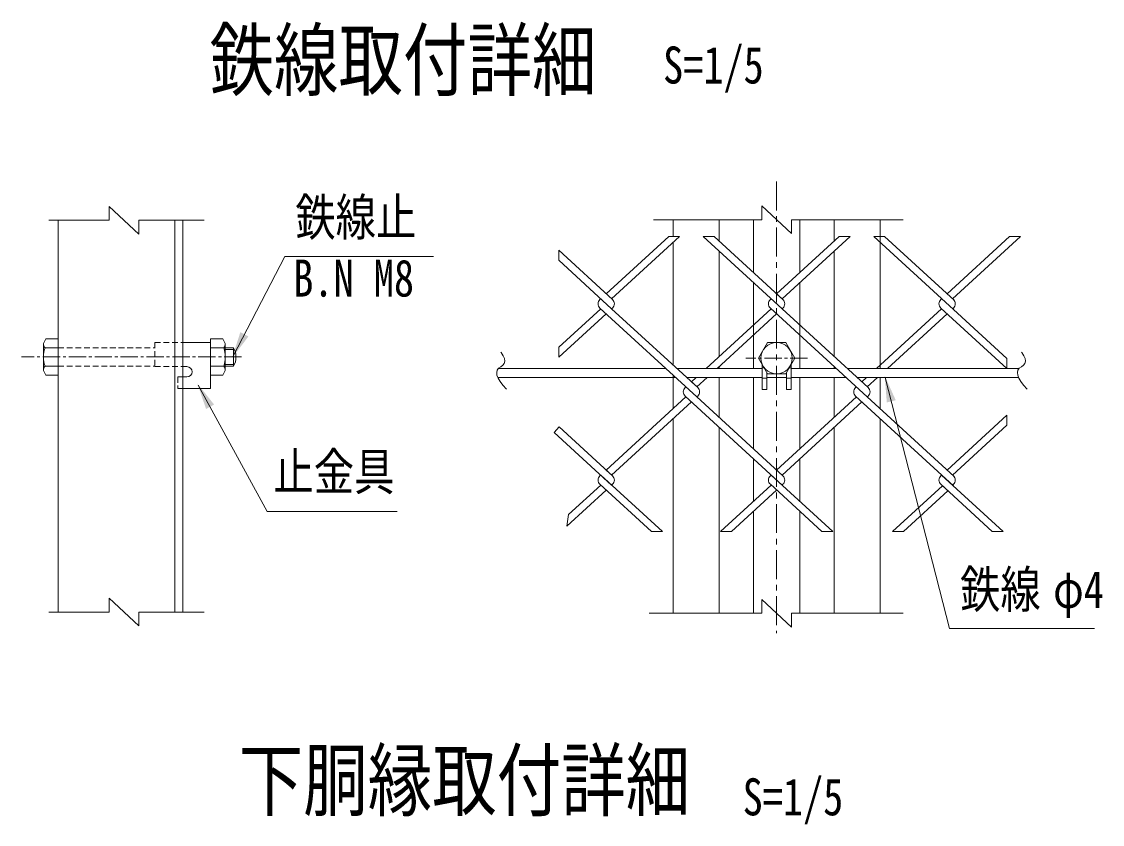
# Model space of a CAD drawing. Units: millimetres, scale not verified, with parts at other scales. Extents: x -4455 to 4455, y -3150 to 3150.
# Drawn here: x 1583 to 2991, y 424 to 1469 of the extents above; entities that cross this region are included whole.
import ezdxf
from ezdxf.enums import TextEntityAlignment as Align

# ---------------------------------------------------------------- set-up
doc = ezdxf.new("R2010")
doc.units = ezdxf.units.MM
doc.header["$LTSCALE"] = 30
for name, pattern in [('USER1', [2, 1.25, -0.25, 0.25, -0.25]), ('USER2', [1.125, 0.75, -0.125, 0.125, -0.125]), ('USER5', [0.375, 0.25, -0.125])]:
    doc.linetypes.add(name, pattern=pattern)
for name, color, linetype, lineweight in [('0-0_D-STR-TXT', 3, 'Continuous', 13), ('0-1_D-STR2', 2, 'Continuous', 13), ('0-2_D-STR-DIM', 4, 'Continuous', 13), ('0-3_D-BMK', 2, 'USER2', 13), ('0-4_D-STR1', 1, 'Continuous', 18), ('0-5_D-STR3', 3, 'Continuous', 13), ('0-B_7詳細', 3, 'Continuous', 18)]:
    doc.layers.add(name, color=color, linetype=linetype, lineweight=lineweight)
doc.layers.add('0-8_D-TTL-TXT', color=7, linetype='Continuous')
doc.styles.add('ＭＳ ゴシック', font='')
doc.styles.get('ＭＳ ゴシック').set_extended_font_data('MS Gothic')

msp = doc.modelspace()

# ---------------------------------------------------------------- linework, layer by layer
at = {"layer": '0-0_D-STR-TXT'}
for points in [[(2119.83, 1163.54), (1926.04, 1163.54), (1858.56, 1033.61)], [(2981, 678.94), (2791.93, 678.94), (2708.08, 1006.05)], [(2072.53, 831.41), (1903.12, 831.41), (1813.25, 996.04)]]:
    msp.add_lwpolyline(points, dxfattribs=at)
for points in [[(1857.5, 1031.57), (1868.09, 1064.95), (1878.72, 1059.43)], [(2707.51, 1008.28), (2721.87, 976.35), (2710.27, 973.37)], [(1812.15, 998.06), (1833.94, 970.64), (1823.42, 964.9)]]:
    msp.add_solid(points, dxfattribs=at)
at = {"layer": '0-1_D-STR2', "color": 3}
for p, q in [((2426.08, 1189.49), (2344.71, 1114.94)), ((2440.29, 1189.49), (2351.82, 1108.43)), ((2440.29, 1189.49), (2426.08, 1189.49)), ((2573.85, 1095.4), (2471.17, 1189.49)), ((2485.38, 1189.49), (2471.17, 1189.49)), ((2574.92, 1107.44), (2485.38, 1189.49)), ((2648.11, 1189.49), (2566.74, 1114.94)), ((2662.32, 1189.49), (2573.85, 1108.43)), ((2662.32, 1189.49), (2648.11, 1189.49)), ((2796.95, 1094.42), (2693.19, 1189.49)), ((2707.4, 1189.49), (2693.19, 1189.49)), ((2798.02, 1106.46), (2707.4, 1189.49)), ((2870.14, 1189.49), (2788.77, 1114.94)), ((2884.35, 1189.49), (2795.88, 1108.43)), ((2884.35, 1189.49), (2870.14, 1189.49)), ((2352.89, 1107.44), (2282.82, 1171.65)), ((2282.82, 1171.65), (2282.82, 1158.63)), ((2351.82, 1095.4), (2282.82, 1158.63)), ((2337.61, 1108.43), (2336.54, 1107.44)), ((2337.61, 1108.43), (2336.54, 1107.44)), ((2337.61, 1108.43), (2336.54, 1107.44)), ((2337.61, 1108.43), (2336.54, 1107.44)), ((2559.64, 1108.43), (2558.57, 1107.44)), ((2559.64, 1108.43), (2558.57, 1107.44)), ((2781.67, 1108.43), (2780.6, 1107.44)), ((2781.67, 1108.43), (2780.6, 1107.44)), ((2337.61, 1095.4), (2282.82, 1045.2)), ((2344.71, 1088.89), (2282.82, 1032.18)), ((2462.83, 980.66), (2336.54, 1096.39)), ((2352.89, 1096.39), (2351.82, 1095.4)), ((2463.9, 992.7), (2351.82, 1095.4)), ((2559.64, 1095.4), (2474.92, 1017.78)), ((2566.74, 1088.89), (2489.13, 1017.78)), ((2684.86, 980.66), (2558.57, 1096.39)), ((2685.93, 992.7), (2573.85, 1095.4)), ((2781.67, 1095.4), (2696.95, 1017.78)), ((2788.77, 1088.89), (2711.16, 1017.78)), ((2866.58, 1017.6), (2780.59, 1096.39)), ((2866.58, 1030.62), (2796.95, 1094.42)), ((2461.83, 1005.78), (2455.73, 1000.19)), ((2476.03, 1005.78), (2462.83, 993.68)), ((2683.85, 1005.78), (2677.76, 1000.19)), ((2698.06, 1005.78), (2684.86, 993.68)), ((2448.62, 993.68), (2447.55, 992.7)), ((2448.62, 993.68), (2447.55, 992.7)), ((2670.65, 993.68), (2669.58, 992.7)), ((2670.65, 993.68), (2669.58, 992.7)), ((2448.62, 980.66), (2344.71, 885.44)), ((2455.73, 974.15), (2351.82, 878.93)), ((2573.85, 865.91), (2447.55, 981.64)), ((2463.9, 981.64), (2462.83, 980.66)), ((2574.92, 877.95), (2462.83, 980.66)), ((2670.65, 980.66), (2566.74, 885.44)), ((2677.76, 974.15), (2573.85, 878.93)), ((2796.95, 864.93), (2669.58, 981.64)), ((2685.93, 981.64), (2684.86, 980.66)), ((2798.02, 876.97), (2684.86, 980.66)), ((2866.58, 956.74), (2788.77, 885.44)), ((2866.58, 943.72), (2795.88, 878.93)), ((2866.58, 956.74), (2866.58, 943.72)), ((2283.49, 941.55), (2276.96, 934.51)), ((2351.82, 865.91), (2276.96, 934.51)), ((2352.89, 877.95), (2283.49, 941.55)), ((2337.61, 878.93), (2336.54, 877.95)), ((2337.61, 878.93), (2336.54, 877.95)), ((2417.84, 805.41), (2337.61, 878.93)), ((2352.89, 877.95), (2344.71, 885.44)), ((2639.87, 805.41), (2559.64, 878.93)), ((2781.67, 878.93), (2780.6, 877.95)), ((2781.67, 878.93), (2780.6, 877.95)), ((2861.9, 805.41), (2781.67, 878.93)), ((2344.71, 859.4), (2293.61, 812.57)), ((2337.61, 865.91), (2295.65, 827.46)), ((2403.63, 805.41), (2336.54, 866.89)), ((2352.89, 866.89), (2351.82, 865.91)), ((2559.64, 865.91), (2493.62, 805.41)), ((2625.66, 805.41), (2558.57, 866.89)), ((2574.92, 866.89), (2573.85, 865.91)), ((2782.74, 864.93), (2717.78, 805.41)), ((2847.69, 805.41), (2780.6, 866.89)), ((2788.77, 859.4), (2780.6, 866.89)), ((2796.95, 866.89), (2795.88, 865.91)), ((2796.95, 866.89), (2795.88, 865.91)), ((2789.84, 858.42), (2731.99, 805.41)), ((2295.65, 827.46), (2293.61, 812.57)), ((2417.84, 805.41), (2403.63, 805.41)), ((2639.87, 805.41), (2625.66, 805.41)), ((2731.99, 805.41), (2717.78, 805.41))]:
    msp.add_line(p, q, dxfattribs=at)
at = {"layer": '0-1_D-STR2', "color": 7, "lineweight": 9}
for p, q in [((2574.92, 1107.44), (2566.74, 1114.94)), ((2574.92, 1096.39), (2573.85, 1095.4)), ((2204.39, 1017.78), (2422.33, 1017.78)), ((2436.54, 1017.78), (2547.99, 1017.78)), ((2585.49, 1017.78), (2644.36, 1017.78)), ((2658.57, 1017.78), (2882.78, 1017.78)), ((2203.67, 1005.78), (2435.42, 1005.78)), ((2449.63, 1005.78), (2547.99, 1005.78)), ((2553.99, 1005.78), (2579.49, 1005.78)), ((2585.49, 1005.78), (2657.45, 1005.78)), ((2671.66, 1005.78), (2882.05, 1005.78))]:
    msp.add_line(p, q, dxfattribs=at)
at = {"layer": '0-1_D-STR2', "color": 3}
msp.add_lwpolyline([(2566.74, 859.4), (2507.82, 805.41), (2493.62, 805.41)], dxfattribs=at)
for centre, start, end in [((2341.61, 1101.91), 132.5, 227.5), ((2347.82, 1101.91), 312.5, 47.5), ((2563.63, 1101.91), 132.5, 227.5), ((2569.85, 1101.91), 312.5, 47.5), ((2785.66, 1101.91), 132.5, 227.5), ((2791.88, 1101.91), 312.5, 47.5), ((2452.62, 987.17), 132.5, 227.5), ((2458.84, 987.17), 312.5, 47.5), ((2674.65, 987.17), 132.5, 227.5), ((2680.87, 987.17), 312.5, 47.5), ((2341.61, 872.42), 132.5, 227.5), ((2347.82, 872.42), 312.5, 47.5), ((2563.63, 872.42), 132.5, 227.5), ((2569.85, 872.42), 312.5, 47.5), ((2785.66, 872.42), 132.5, 227.5), ((2791.88, 872.42), 312.5, 47.5)]:
    msp.add_arc(centre, 7.5, start, end, dxfattribs=at)
at = {"layer": '0-2_D-STR-DIM'}
for p, q in [((2586.13, 1193.34), (2547.36, 1229.34)), ((2547.36, 1211.34), (2547.36, 1229.34)), ((2547.36, 1211.34), (2406.42, 1211.34)), ((2586.13, 1211.34), (2731.35, 1211.34)), ((2586.13, 1211.34), (2586.13, 1193.34)), ((2547.36, 717.02), (2547.36, 699.02)), ((2547.36, 699.02), (2400.77, 699.02)), ((2586.13, 699.02), (2731.35, 699.02))]:
    msp.add_line(p, q, dxfattribs=at)
msp.add_lwpolyline([(2586.13, 699.02), (2586.13, 681.02), (2547.36, 717.02)], dxfattribs=at)
at = {"layer": '0-3_D-BMK', "linetype": 'USER1'}
msp.add_line((2566.74, 1261.03), (2566.74, 673.26), dxfattribs=at)
at = {"layer": '0-3_D-BMK'}
for p, q in [((1869.59, 1032.61), (1583.16, 1032.61)), ((2607.04, 1031.13), (2526.39, 1031.13))]:
    msp.add_line(p, q, dxfattribs=at)
at = {"layer": '0-4_D-STR1'}
for p, q in [((2431.74, 1211.34), (2431.74, 1189.49)), ((2491.74, 1211.34), (2491.74, 1183.66)), ((2536.74, 1211.34), (2536.74, 1142.43)), ((2596.74, 1211.34), (2596.74, 1142.43)), ((2641.74, 1211.34), (2641.74, 1183.66)), ((2701.74, 1211.34), (2701.74, 1017.78)), ((1630.78, 1210.6), (1630.78, 700.5)), ((1782.78, 1210.6), (1782.78, 700.5)), ((1793.28, 1210.6), (1793.28, 700.5)), ((2431.74, 1181.66), (2431.74, 1022.17)), ((2491.74, 1170.64), (2491.74, 1033.19)), ((2641.74, 1170.64), (2641.74, 1033.19)), ((2536.74, 1129.4), (2536.74, 1017.78)), ((2596.74, 1129.4), (2596.74, 1017.78)), ((2491.74, 1020.17), (2491.74, 1017.78)), ((2641.74, 1020.17), (2641.74, 1017.78)), ((2431.74, 1009.15), (2431.74, 965.19)), ((2491.74, 1005.78), (2491.74, 954.17)), ((2536.74, 1005.78), (2536.74, 912.93)), ((2596.74, 1005.78), (2596.74, 912.93)), ((2641.74, 1005.78), (2641.74, 954.17)), ((2701.74, 1005.78), (2701.74, 965.19)), ((2431.74, 952.17), (2431.74, 699.02)), ((2701.74, 952.17), (2701.74, 699.02)), ((2491.74, 941.15), (2491.74, 699.02)), ((2641.74, 941.15), (2641.74, 699.02)), ((2536.74, 899.91), (2536.74, 844.93)), ((2596.74, 899.91), (2596.74, 844.93)), ((2536.74, 831.91), (2536.74, 699.02)), ((2596.74, 831.91), (2596.74, 699.02))]:
    msp.add_line(p, q, dxfattribs=at)
at = {"layer": '0-5_D-STR3'}
for p, q in [((1611.58, 1050.37), (1614.9, 1056.13)), ((1614.9, 1056.13), (1630.78, 1056.13)), ((1630.78, 1009.09), (1630.78, 1056.13)), ((1829.33, 1009.09), (1829.33, 1056.13)), ((1611.58, 1014.85), (1611.58, 1050.37)), ((1613.63, 1044.61), (1630.78, 1044.61)), ((1793.28, 1051.57), (1829.33, 1051.57)), ((1829.33, 1051.57), (1829.33, 991.57)), ((1846.47, 1044.61), (1829.33, 1044.61)), ((1848.53, 1014.85), (1848.53, 1050.37)), ((1848.53, 1044.61), (1859.19, 1044.61)), ((1859.19, 1020.61), (1859.19, 1044.61)), ((1611.58, 1014.85), (1614.9, 1009.09)), ((1613.63, 1020.61), (1630.78, 1020.61)), ((1793.28, 1020.07), (1798.58, 1020.07)), ((1846.47, 1020.61), (1829.33, 1020.61)), ((1848.53, 1014.85), (1845.21, 1009.09)), ((1848.53, 1020.61), (1859.19, 1020.61)), ((2547.99, 1022.87), (2547.99, 990.09)), ((2550.46, 1018.59), (2547.99, 1018.59)), ((2583.02, 1018.59), (2585.49, 1018.59)), ((2585.49, 1022.87), (2585.49, 990.09)), ((1614.9, 1009.09), (1630.78, 1009.09)), ((1793.28, 1006.57), (1798.58, 1006.57)), ((1845.21, 1009.09), (1829.33, 1009.09)), ((2553.99, 1005.09), (2547.99, 1005.09)), ((2579.49, 1012.47), (2579.49, 990.09)), ((2579.49, 1005.09), (2585.49, 1005.09)), ((1793.28, 991.57), (1829.33, 991.57)), ((2579.49, 990.09), (2585.49, 990.09))]:
    msp.add_line(p, q, dxfattribs=at)
at = {"layer": '0-5_D-STR3', "color": 1, "linetype": 'USER5'}
for p, q in [((1630.78, 1044.61), (1756.73, 1044.61)), ((1756.73, 1051.57), (1756.73, 1020.07)), ((1756.73, 1051.57), (1793.28, 1051.57)), ((1630.78, 1020.61), (1756.73, 1020.61)), ((1756.73, 1020.07), (1793.28, 1020.07)), ((1786.73, 1006.57), (1793.28, 1006.57)), ((1786.73, 1006.57), (1786.73, 991.57)), ((1786.73, 991.57), (1793.28, 991.57))]:
    msp.add_line(p, q, dxfattribs=at)
at = {"layer": '0-5_D-STR3', "color": 1}
for p, q in [((1848.53, 1042.21), (1860.4, 1042.21)), ((1848.53, 1023.01), (1860.4, 1023.01))]:
    msp.add_line(p, q, dxfattribs=at)
at = {"layer": '0-5_D-STR3'}
for points in [[(1848.53, 1050.37), (1845.21, 1056.13), (1829.33, 1056.13)], [(2553.99, 1012.47), (2553.99, 990.09), (2547.99, 990.09)]]:
    msp.add_lwpolyline(points, dxfattribs=at)
msp.add_lwpolyline([(2543.22, 1031.13), (2554.98, 1051.5), (2578.5, 1051.5), (2590.26, 1031.13), (2578.5, 1010.76), (2554.98, 1010.76)], close=True, dxfattribs=at)
msp.add_circle((2566.74, 1031.13), 20.4, dxfattribs=at)
for centre, radius, start, end in [((1620.66, 1050.37), 9.09, 180, 219.3382), ((1647.58, 1032.61), 36, 160.52878, 199.47122), ((1812.53, 1032.61), 36, 340.52878, 19.47122), ((1839.45, 1050.37), 9.09, 320.6618, 0), ((1838.41, 1032.61), 24, 330, 30), ((1620.66, 1014.85), 9.09, 140.6618, 180), ((1798.58, 1013.32), 6.75, 270, 90), ((1839.45, 1014.85), 9.09, 0, 39.3382)]:
    msp.add_arc(centre, radius, start, end, dxfattribs=at)
at = {"layer": '0-B_7詳細', "color": 4}
for p, q in [((1735.85, 1192.6), (1697.08, 1228.6)), ((1697.08, 1210.6), (1697.08, 1228.6)), ((1697.08, 1210.6), (1618.51, 1210.6)), ((1735.85, 1210.6), (1821.12, 1210.6)), ((1735.85, 1210.6), (1735.85, 1192.6)), ((1697.08, 700.5), (1697.08, 718.5)), ((1735.85, 682.5), (1697.08, 718.5)), ((1697.08, 700.5), (1618.51, 700.5)), ((1735.85, 700.5), (1821.12, 700.5)), ((1735.85, 700.5), (1735.85, 682.5))]:
    msp.add_line(p, q, dxfattribs=at)
at = {"layer": '0-B_7詳細'}
for p, q in [((2796.95, 1096.39), (2795.88, 1095.4)), ((2282.82, 1045.2), (2282.82, 1032.18)), ((2866.58, 1030.62), (2866.58, 1017.6)), ((2463.9, 992.7), (2455.73, 1000.19)), ((2559.64, 878.93), (2558.57, 877.95)), ((2559.64, 878.93), (2558.57, 877.95)), ((2861.9, 805.41), (2847.69, 805.41))]:
    msp.add_line(p, q, dxfattribs=at)
at = {"layer": '0-B_7詳細', "color": 7, "lineweight": 9}
msp.add_line((1793.28, 884.25), (1793.28, 1004.25), dxfattribs=at)
at = {"layer": '0-B_7詳細', "color": 4}
for points in [[(2207.47, 1038.87), (2207.78, 1038.48), (2210.44, 1034.28), (2212.01, 1030.52), (2212.48, 1027.21), (2211.85, 1024.33), (2210.13, 1021.9), (2207.31, 1019.91), (2204.49, 1017.9), (2202.73, 1015.42), (2202.05, 1012.47), (2202.44, 1009.03), (2203.91, 1005.13), (2206.45, 1000.74), (2210.06, 995.89), (2214.75, 990.55)], [(2885.85, 1038.87), (2886.16, 1038.48), (2888.82, 1034.28), (2890.39, 1030.52), (2890.86, 1027.21), (2890.23, 1024.33), (2888.51, 1021.9), (2885.7, 1019.91), (2882.87, 1017.9), (2881.11, 1015.42), (2880.43, 1012.47), (2880.83, 1009.03), (2882.29, 1005.13), (2884.83, 1000.74), (2888.45, 995.89), (2893.13, 990.55)]]:
    msp.add_lwpolyline(points, dxfattribs=at)

# ---------------------------------------------------------------- texts
at = {"layer": '0-0_D-STR-TXT', "style": 'ＭＳ ゴシック', "width": 0.8}
for s, p in [('鉄線止', (1939.68, 1176.14)), ('B.N M8', (1937.11, 1096.83)), ('止金具', (1911.16, 844.7)), ('鉄線', (2805.66, 691.57)), ('φ4', (2926.96, 691.57))]:
    msp.add_text(s, height=48.17, dxfattribs=at).set_placement(p, align=Align.BOTTOM_LEFT)
at = {"layer": '0-8_D-TTL-TXT', "style": 'ＭＳ ゴシック', "width": 0.8}
for s, p in [('鉄線取付詳細', (1827.93, 1357.72)), ('下胴縁取付詳細', (1866, 420.08))]:
    msp.add_text(s, height=76.98, dxfattribs=at).set_placement(p, align=Align.BOTTOM_LEFT)
at = {"layer": '0-8_D-TTL-TXT', "color": 3, "style": 'ＭＳ ゴシック', "width": 0.8}
for p in [(2418.8, 1374.2), (2522.45, 421.42)]:
    msp.add_text('S=1/5', height=48.17, dxfattribs=at).set_placement(p, align=Align.BOTTOM_LEFT)

doc.saveas('drawing.dxf')
